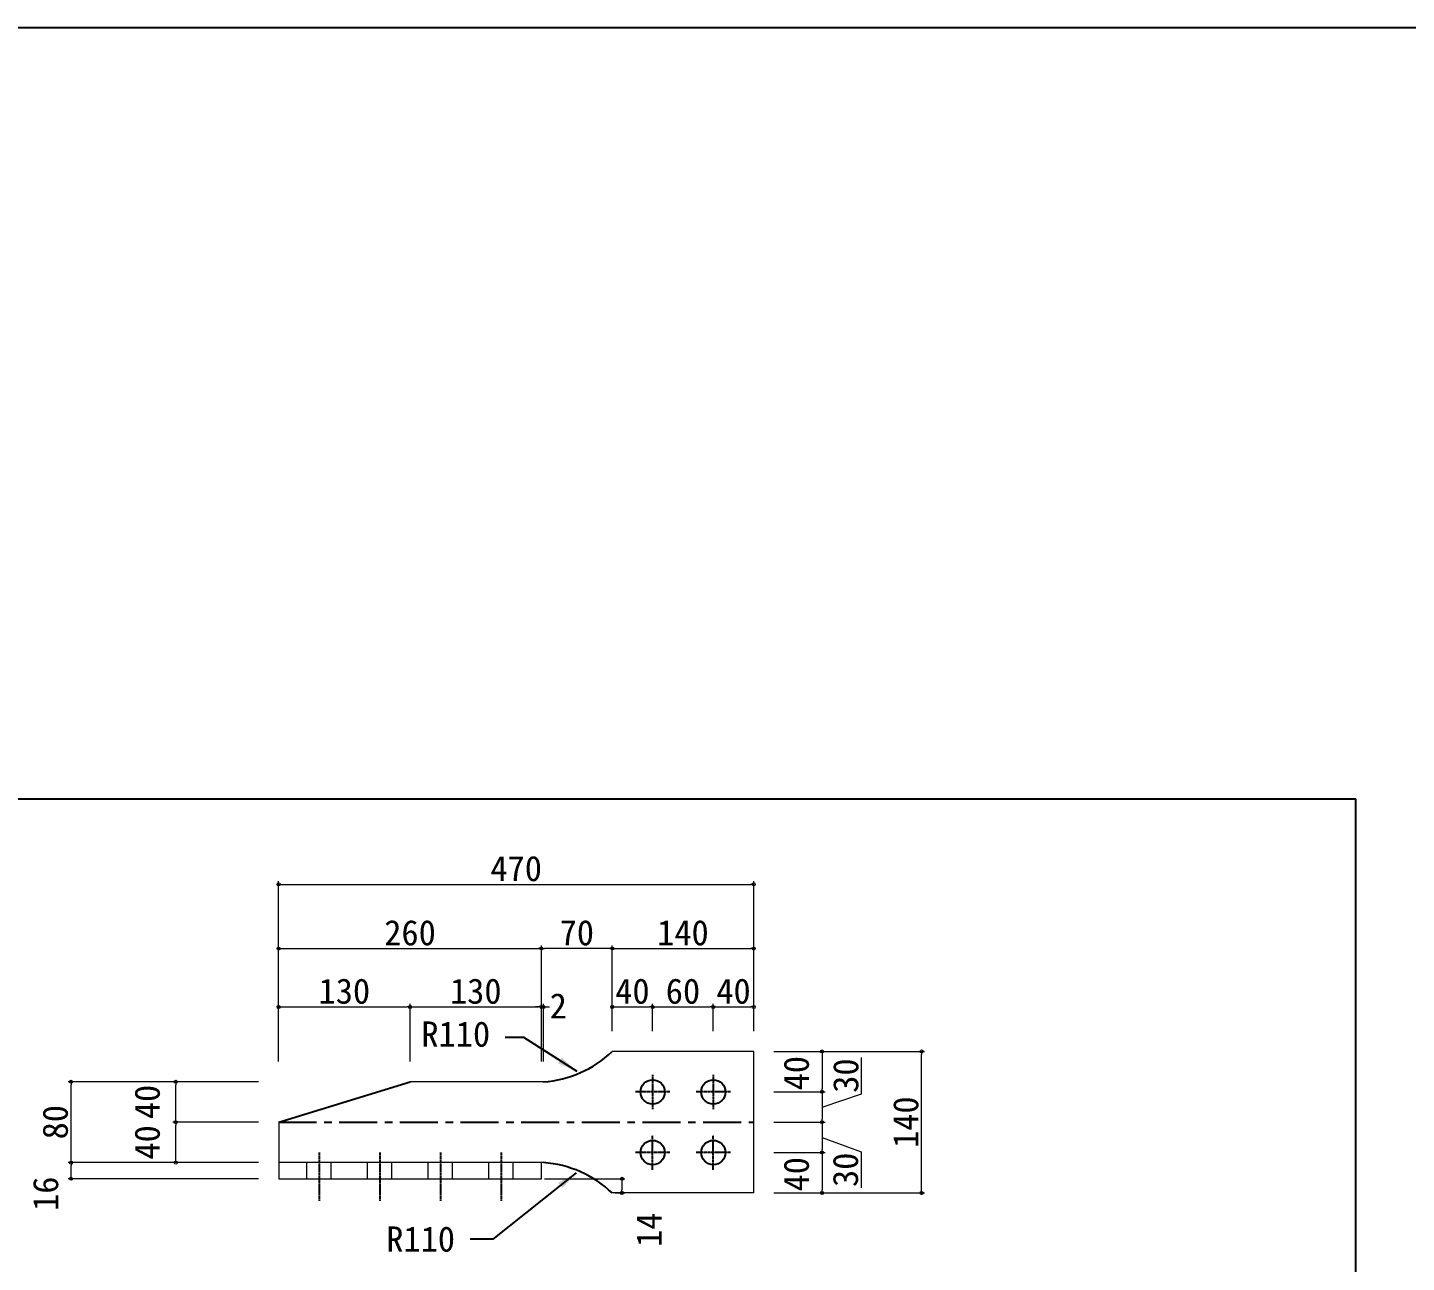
# Model space of a CAD drawing. Header units: millimetres. Extents: x 1755271 to 1764314, y -179109 to -173084.
# Drawn here: x 1756993 to 1758358, y -174381 to -173159 of the extents above; entities that cross this region are included whole.
import ezdxf

# ---------------------------------------------------------------- set-up
doc = ezdxf.new("R2010")
doc.units = ezdxf.units.MM
doc.header["$LTSCALE"] = 3
doc.linetypes.add('CENTER', pattern=[2, 1.25, -0.25, 0.25, -0.25])
doc.layers.get('DEFPOINTS').update_dxf_attribs({"color": 250})
doc.layers.add('01', color=7, linetype='Continuous')
doc.styles.get("Standard").update_dxf_attribs({"font": 'msgothic.ttc'})
doc.dimstyles.new('コピー ～ 一般寸法-小さめ', dxfattribs={"dimtxt": 25, "dimasz": 3, "dimexe": 3, "dimexo": 3, "dimgap": 3, "dimtad": 1, "dimtxsty": 'Standard', "dimblk": 'ORIGIN', "dimcen": 0, "dimclrd": 256, "dimclre": 256, "dimclrt": 256, "dimadec": 0, "dimazin": 0, "dimtfac": 1, "dimtmove": 1, "dimatfit": 2, "dimfxl": 1, "dimtolj": 2, "dimlwd": 5, "dimlwe": 5, "dimarcsym": 0})
doc.dimstyles.new('コピー(2) - Standard', dxfattribs={"dimtxt": 25, "dimasz": 20, "dimexe": 0.18, "dimexo": 0.0625, "dimgap": 15, "dimtad": 1, "dimdec": 0, "dimzin": 0, "dimdsep": 46, "dimtxsty": 'Standard', "dimblk": 'DOTSMALL', "dimcen": 0.09, "dimadec": 0, "dimazin": 0, "dimtfac": 1, "dimtdec": 0, "dimtofl": 0, "dimtmove": 0, "dimatfit": 3, "dimfxl": 1, "dimtolj": 1, "dimtzin": 0, "dimarcsym": 0})
doc.dimstyles.new('一般寸法-小さめ', dxfattribs={"dimtxt": 25, "dimasz": 3, "dimexe": 3, "dimexo": 3, "dimgap": 3, "dimtad": 1, "dimtxsty": 'Standard', "dimblk": 'ORIGIN', "dimcen": 0, "dimclrd": 256, "dimclre": 256, "dimclrt": 256, "dimadec": 0, "dimazin": 0, "dimtfac": 1, "dimtmove": 2, "dimatfit": 2, "dimfxl": 1, "dimtolj": 2, "dimlwd": 5, "dimlwe": 5, "dimarcsym": 0})

# ---------------------------------------------------------------- blocks, each defined once
blk = doc.blocks.new('_Origin')
at = {"color": 0, "linetype": 'ByBlock', "lineweight": -2}
blk.add_line((0, 0), (-1, 0), dxfattribs=at)
blk.add_circle((0, 0), 0.5, dxfattribs=at)
blk = doc.blocks.new('*D10')
at = {"layer": '01', "lineweight": 5}
for p, q in [((1757221.9, -174202.2), (1757033.5, -174202.2)), ((1757036.5, -174279.2), (1757036.5, -174205.2)), ((1757221.9, -174282.2), (1757033.5, -174282.2))]:
    blk.add_line(p, q, dxfattribs=at)
at = {"layer": 'DEFPOINTS', "color": 0}
for p in [(1757036.5, -174202.2), (1757241.9, -174202.2), (1757241.9, -174282.2)]:
    blk.add_point(p, dxfattribs=at)
at = {"layer": '01', "lineweight": 5, "xscale": 3, "yscale": 3, "zscale": 3}
for p, rotation in [((1757036.5, -174202.2), 90), ((1757036.5, -174282.2), 270)]:
    blk.add_blockref('_Origin', p, dxfattribs=dict(at, rotation=rotation))
at = {"layer": '01', "insert": (1757021, -174242.2), "char_height": 25, "attachment_point": 5, "rotation": 90}
blk.add_mtext('\\A2;80', dxfattribs=at)
blk = doc.blocks.new('*D127')
at = {"layer": '01', "lineweight": 5}
for p, q in [((1757221.9, -174282.2), (1757033.5, -174282.2)), ((1757036.5, -174295.2), (1757036.5, -174285.2)), ((1757221.9, -174298.2), (1757033.5, -174298.2))]:
    blk.add_line(p, q, dxfattribs=at)
at = {"layer": 'DEFPOINTS', "color": 0}
for p in [(1757036.5, -174282.2), (1757241.9, -174282.2), (1757241.9, -174298.2)]:
    blk.add_point(p, dxfattribs=at)
at = {"layer": '01', "lineweight": 5, "xscale": 3, "yscale": 3, "zscale": 3}
for p, rotation in [((1757036.5, -174282.2), 90), ((1757036.5, -174298.2), 270)]:
    blk.add_blockref('_Origin', p, dxfattribs=dict(at, rotation=rotation))
at = {"layer": '01', "insert": (1757011.5, -174313), "char_height": 25, "attachment_point": 5, "rotation": 90}
blk.add_mtext('\\A2;16', dxfattribs=at)
blk = doc.blocks.new('*D11')
at = {"layer": '01', "lineweight": 5}
for p, q in [((1757241.9, -174182.2), (1757241.9, -174067.4)), ((1757244.9, -174070.4), (1757498.9, -174070.4)), ((1757501.9, -174182.2), (1757501.9, -174067.4))]:
    blk.add_line(p, q, dxfattribs=at)
at = {"layer": 'DEFPOINTS', "color": 0}
for p in [(1757501.9, -174070.4), (1757241.9, -174202.2), (1757501.9, -174202.2)]:
    blk.add_point(p, dxfattribs=at)
at = {"layer": '01', "lineweight": 5, "xscale": 3, "yscale": 3, "zscale": 3, "rotation": 180}
blk.add_blockref('_Origin', (1757241.9, -174070.4), dxfattribs=at)
at = {"layer": '01', "lineweight": 5, "xscale": 3, "yscale": 3, "zscale": 3}
blk.add_blockref('_Origin', (1757501.9, -174070.4), dxfattribs=at)
at = {"layer": '01', "insert": (1757371.9, -174054.9), "char_height": 25, "attachment_point": 5}
blk.add_mtext('\\A2;260', dxfattribs=at)
blk = doc.blocks.new('*D12')
at = {"layer": '01', "lineweight": 5}
for p, q in [((1757501.9, -174182.2), (1757501.9, -174067.4)), ((1757568.9, -174070.4), (1757504.9, -174070.4)), ((1757571.9, -174152.2), (1757571.9, -174067.4))]:
    blk.add_line(p, q, dxfattribs=at)
at = {"layer": 'DEFPOINTS', "color": 0}
for p in [(1757501.9, -174070.4), (1757571.9, -174172.2), (1757501.9, -174202.2)]:
    blk.add_point(p, dxfattribs=at)
at = {"layer": '01', "lineweight": 5, "xscale": 3, "yscale": 3, "zscale": 3, "rotation": 180}
blk.add_blockref('_Origin', (1757501.9, -174070.4), dxfattribs=at)
at = {"layer": '01', "lineweight": 5, "xscale": 3, "yscale": 3, "zscale": 3}
blk.add_blockref('_Origin', (1757571.9, -174070.4), dxfattribs=at)
at = {"layer": '01', "insert": (1757536.9, -174054.9), "char_height": 25, "attachment_point": 5}
blk.add_mtext('\\A2;70', dxfattribs=at)
blk = doc.blocks.new('*D128')
at = {"layer": '01', "lineweight": 5}
for p, q in [((1757571.9, -174152.2), (1757571.9, -174067.4)), ((1757574.9, -174070.4), (1757708.9, -174070.4)), ((1757711.9, -174152.2), (1757711.9, -174067.4))]:
    blk.add_line(p, q, dxfattribs=at)
at = {"layer": 'DEFPOINTS', "color": 0}
for p in [(1757711.9, -174070.4), (1757571.9, -174172.2), (1757711.9, -174172.2)]:
    blk.add_point(p, dxfattribs=at)
at = {"layer": '01', "lineweight": 5, "xscale": 3, "yscale": 3, "zscale": 3, "rotation": 180}
blk.add_blockref('_Origin', (1757571.9, -174070.4), dxfattribs=at)
at = {"layer": '01', "lineweight": 5, "xscale": 3, "yscale": 3, "zscale": 3}
blk.add_blockref('_Origin', (1757711.9, -174070.4), dxfattribs=at)
at = {"layer": '01', "insert": (1757641.9, -174054.9), "char_height": 25, "attachment_point": 5}
blk.add_mtext('\\A2;140', dxfattribs=at)
blk = doc.blocks.new('*D131')
at = {"layer": '01', "lineweight": 5}
for p, q in [((1757221.9, -174242.2), (1757137.1, -174242.2)), ((1757140.1, -174279.2), (1757140.1, -174245.2)), ((1757221.9, -174282.2), (1757137.1, -174282.2))]:
    blk.add_line(p, q, dxfattribs=at)
at = {"layer": 'DEFPOINTS', "color": 0}
for p in [(1757140.1, -174242.2), (1757241.9, -174242.2), (1757241.9, -174282.2)]:
    blk.add_point(p, dxfattribs=at)
at = {"layer": '01', "lineweight": 5, "xscale": 3, "yscale": 3, "zscale": 3}
for p, rotation in [((1757140.1, -174242.2), 90), ((1757140.1, -174282.2), 270)]:
    blk.add_blockref('_Origin', p, dxfattribs=dict(at, rotation=rotation))
at = {"layer": '01', "insert": (1757112, -174262.2), "char_height": 25, "attachment_point": 5, "rotation": 90}
blk.add_mtext('\\A2;40', dxfattribs=at)
blk = doc.blocks.new('*D20')
at = {"layer": '01', "lineweight": 5}
for p, q in [((1757221.9, -174202.2), (1757137.1, -174202.2)), ((1757140.1, -174239.2), (1757140.1, -174205.2)), ((1757221.9, -174242.2), (1757137.1, -174242.2))]:
    blk.add_line(p, q, dxfattribs=at)
at = {"layer": 'DEFPOINTS', "color": 0}
for p in [(1757140.1, -174202.2), (1757241.9, -174202.2), (1757241.9, -174242.2)]:
    blk.add_point(p, dxfattribs=at)
at = {"layer": '01', "lineweight": 5, "xscale": 3, "yscale": 3, "zscale": 3}
for p, rotation in [((1757140.1, -174202.2), 90), ((1757140.1, -174242.2), 270)]:
    blk.add_blockref('_Origin', p, dxfattribs=dict(at, rotation=rotation))
at = {"layer": '01', "insert": (1757112, -174222.2), "char_height": 25, "attachment_point": 5, "rotation": 90}
blk.add_mtext('\\A2;40', dxfattribs=at)
blk = doc.blocks.new('*D132')
at = {"layer": '01', "lineweight": 5}
for p, q in [((1757504.9, -174298.2), (1757584.5, -174298.2)), ((1757581.5, -174301.2), (1757581.5, -174309.2)), ((1757574.9, -174312.2), (1757584.5, -174312.2))]:
    blk.add_line(p, q, dxfattribs=at)
at = {"layer": 'DEFPOINTS', "color": 0}
for p in [(1757501.9, -174298.2), (1757571.9, -174312.2), (1757581.5, -174312.2)]:
    blk.add_point(p, dxfattribs=at)
at = {"layer": '01', "lineweight": 5, "xscale": 3, "yscale": 3, "zscale": 3}
for p, rotation in [((1757581.5, -174298.2), 90), ((1757581.5, -174312.2), 270)]:
    blk.add_blockref('_Origin', p, dxfattribs=dict(at, rotation=rotation))
at = {"layer": '01', "insert": (1757608.3, -174348.7), "char_height": 25, "attachment_point": 5, "rotation": 90}
blk.add_mtext('\\A2;14', dxfattribs=at)
blk = doc.blocks.new('*D43')
at = {"layer": '01', "lineweight": 5}
for p, q in [((1757371.9, -174182.2), (1757371.9, -174125.2)), ((1757374.9, -174128.2), (1757498.9, -174128.2)), ((1757501.9, -174182.2), (1757501.9, -174125.2))]:
    blk.add_line(p, q, dxfattribs=at)
at = {"layer": 'DEFPOINTS', "color": 0}
for p in [(1757501.9, -174128.2), (1757371.9, -174202.2), (1757501.9, -174202.2)]:
    blk.add_point(p, dxfattribs=at)
at = {"layer": '01', "lineweight": 5, "xscale": 3, "yscale": 3, "zscale": 3, "rotation": 180}
blk.add_blockref('_Origin', (1757371.9, -174128.2), dxfattribs=at)
at = {"layer": '01', "lineweight": 5, "xscale": 3, "yscale": 3, "zscale": 3}
blk.add_blockref('_Origin', (1757501.9, -174128.2), dxfattribs=at)
at = {"layer": '01', "insert": (1757436.9, -174112.7), "char_height": 25, "attachment_point": 5}
blk.add_mtext('\\A2;130', dxfattribs=at)
blk = doc.blocks.new('*D65')
at = {"layer": '01', "lineweight": 5}
for p, q in [((1757241.9, -174182.2), (1757241.9, -174003.9)), ((1757244.9, -174006.9), (1757708.9, -174006.9)), ((1757711.9, -174152.2), (1757711.9, -174003.9))]:
    blk.add_line(p, q, dxfattribs=at)
at = {"layer": 'DEFPOINTS', "color": 0}
for p in [(1757711.9, -174006.9), (1757711.9, -174172.2), (1757241.9, -174202.2)]:
    blk.add_point(p, dxfattribs=at)
at = {"layer": '01', "lineweight": 5, "xscale": 3, "yscale": 3, "zscale": 3, "rotation": 180}
blk.add_blockref('_Origin', (1757241.9, -174006.9), dxfattribs=at)
at = {"layer": '01', "lineweight": 5, "xscale": 3, "yscale": 3, "zscale": 3}
blk.add_blockref('_Origin', (1757711.9, -174006.9), dxfattribs=at)
at = {"layer": '01', "insert": (1757476.9, -173991.4), "char_height": 25, "attachment_point": 5}
blk.add_mtext('\\A2;470', dxfattribs=at)
blk = doc.blocks.new('*D68')
at = {"layer": '01', "lineweight": 5}
for p, q in [((1757731.9, -174172.2), (1757881, -174172.2)), ((1757878, -174309.2), (1757878, -174175.2)), ((1757731.9, -174312.2), (1757881, -174312.2))]:
    blk.add_line(p, q, dxfattribs=at)
at = {"layer": 'DEFPOINTS', "color": 0}
for p in [(1757711.9, -174172.2), (1757878, -174172.2), (1757711.9, -174312.2)]:
    blk.add_point(p, dxfattribs=at)
at = {"layer": '01', "lineweight": 5, "xscale": 3, "yscale": 3, "zscale": 3}
for p, rotation in [((1757878, -174172.2), 90), ((1757878, -174312.2), 270)]:
    blk.add_blockref('_Origin', p, dxfattribs=dict(at, rotation=rotation))
at = {"layer": '01', "insert": (1757862.5, -174242.2), "char_height": 25, "attachment_point": 5, "rotation": 90}
blk.add_mtext('\\A2;140', dxfattribs=at)
blk = doc.blocks.new('*D69')
at = {"layer": '01', "lineweight": 5}
for p, q in [((1757731.9, -174172.2), (1757782.6, -174172.2)), ((1757779.6, -174175.2), (1757779.6, -174209.2)), ((1757731.9, -174212.2), (1757782.6, -174212.2))]:
    blk.add_line(p, q, dxfattribs=at)
at = {"layer": 'DEFPOINTS', "color": 0}
for p in [(1757711.9, -174172.2), (1757711.9, -174212.2), (1757779.6, -174212.2)]:
    blk.add_point(p, dxfattribs=at)
at = {"layer": '01', "lineweight": 5, "xscale": 3, "yscale": 3, "zscale": 3}
for p, rotation in [((1757779.6, -174172.2), 90), ((1757779.6, -174212.2), 270)]:
    blk.add_blockref('_Origin', p, dxfattribs=dict(at, rotation=rotation))
at = {"layer": '01', "insert": (1757754.2, -174193.7), "char_height": 25, "attachment_point": 5, "rotation": 90}
blk.add_mtext('\\A2;40', dxfattribs=at)
blk = doc.blocks.new('*D70')
at = {"layer": '01', "lineweight": 5}
for p, q in [((1757731.9, -174272.2), (1757782.6, -174272.2)), ((1757779.6, -174275.2), (1757779.6, -174309.2)), ((1757731.9, -174312.2), (1757782.6, -174312.2))]:
    blk.add_line(p, q, dxfattribs=at)
at = {"layer": 'DEFPOINTS', "color": 0}
for p in [(1757711.9, -174272.2), (1757711.9, -174312.2), (1757779.6, -174312.2)]:
    blk.add_point(p, dxfattribs=at)
at = {"layer": '01', "lineweight": 5, "xscale": 3, "yscale": 3, "zscale": 3}
for p, rotation in [((1757779.6, -174272.2), 90), ((1757779.6, -174312.2), 270)]:
    blk.add_blockref('_Origin', p, dxfattribs=dict(at, rotation=rotation))
at = {"layer": '01', "insert": (1757754.2, -174293.7), "char_height": 25, "attachment_point": 5, "rotation": 90}
blk.add_mtext('\\A2;40', dxfattribs=at)
blk = doc.blocks.new('*D71')
at = {"layer": '01', "lineweight": 5}
for p, q in [((1757241.9, -174182.2), (1757241.9, -174125.2)), ((1757244.9, -174128.2), (1757368.9, -174128.2)), ((1757371.9, -174182.2), (1757371.9, -174125.2))]:
    blk.add_line(p, q, dxfattribs=at)
at = {"layer": 'DEFPOINTS', "color": 0}
for p in [(1757371.9, -174128.2), (1757241.9, -174202.2), (1757371.9, -174202.2)]:
    blk.add_point(p, dxfattribs=at)
at = {"layer": '01', "lineweight": 5, "xscale": 3, "yscale": 3, "zscale": 3, "rotation": 180}
blk.add_blockref('_Origin', (1757241.9, -174128.2), dxfattribs=at)
at = {"layer": '01', "lineweight": 5, "xscale": 3, "yscale": 3, "zscale": 3}
blk.add_blockref('_Origin', (1757371.9, -174128.2), dxfattribs=at)
at = {"layer": '01', "insert": (1757306.9, -174112.7), "char_height": 25, "attachment_point": 5}
blk.add_mtext('\\A2;130', dxfattribs=at)
blk = doc.blocks.new('_DotSmall')
at = {"color": 0, "linetype": 'ByBlock', "const_width": 0.5}
blk.add_lwpolyline([(-0.0625, 0, 1), (0.0625, 0, 1)], format="xyb", close=True, dxfattribs=at)
blk = doc.blocks.new('*D72')
at = {"layer": '01', "lineweight": 5}
for p, q in [((1757571.9, -174152.2), (1757571.9, -174125.2)), ((1757574.9, -174128.2), (1757608.9, -174128.2)), ((1757611.9, -174152.2), (1757611.9, -174125.2))]:
    blk.add_line(p, q, dxfattribs=at)
at = {"layer": 'DEFPOINTS', "color": 0}
for p in [(1757611.9, -174128.2), (1757571.9, -174172.2), (1757611.9, -174172.2)]:
    blk.add_point(p, dxfattribs=at)
at = {"layer": '01', "lineweight": 5, "xscale": 3, "yscale": 3, "zscale": 3, "rotation": 180}
blk.add_blockref('_Origin', (1757571.9, -174128.2), dxfattribs=at)
at = {"layer": '01', "lineweight": 5, "xscale": 3, "yscale": 3, "zscale": 3}
blk.add_blockref('_Origin', (1757611.9, -174128.2), dxfattribs=at)
at = {"layer": '01', "insert": (1757591.9, -174112.7), "char_height": 25, "attachment_point": 5}
blk.add_mtext('\\A2;40', dxfattribs=at)
blk = doc.blocks.new('*D73')
at = {"layer": '01', "lineweight": 5}
for p, q in [((1757671.9, -174152.2), (1757671.9, -174125.2)), ((1757674.9, -174128.2), (1757708.9, -174128.2)), ((1757711.9, -174152.2), (1757711.9, -174125.2))]:
    blk.add_line(p, q, dxfattribs=at)
at = {"layer": 'DEFPOINTS', "color": 0}
for p in [(1757711.9, -174128.2), (1757671.9, -174172.2), (1757711.9, -174172.2)]:
    blk.add_point(p, dxfattribs=at)
at = {"layer": '01', "lineweight": 5, "xscale": 3, "yscale": 3, "zscale": 3, "rotation": 180}
blk.add_blockref('_Origin', (1757671.9, -174128.2), dxfattribs=at)
at = {"layer": '01', "lineweight": 5, "xscale": 3, "yscale": 3, "zscale": 3}
blk.add_blockref('_Origin', (1757711.9, -174128.2), dxfattribs=at)
at = {"layer": '01', "insert": (1757691.9, -174112.7), "char_height": 25, "attachment_point": 5}
blk.add_mtext('\\A2;40', dxfattribs=at)
blk = doc.blocks.new('*D74')
at = {"layer": '01', "lineweight": 5}
for p, q in [((1757611.9, -174152.2), (1757611.9, -174125.2)), ((1757614.9, -174128.2), (1757668.9, -174128.2)), ((1757671.9, -174152.2), (1757671.9, -174125.2))]:
    blk.add_line(p, q, dxfattribs=at)
at = {"layer": 'DEFPOINTS', "color": 0}
for p in [(1757671.9, -174128.2), (1757611.9, -174172.2), (1757671.9, -174172.2)]:
    blk.add_point(p, dxfattribs=at)
at = {"layer": '01', "lineweight": 5, "xscale": 3, "yscale": 3, "zscale": 3, "rotation": 180}
blk.add_blockref('_Origin', (1757611.9, -174128.2), dxfattribs=at)
at = {"layer": '01', "lineweight": 5, "xscale": 3, "yscale": 3, "zscale": 3}
blk.add_blockref('_Origin', (1757671.9, -174128.2), dxfattribs=at)
at = {"layer": '01', "insert": (1757641.9, -174112.7), "char_height": 25, "attachment_point": 5}
blk.add_mtext('\\A2;60', dxfattribs=at)
blk = doc.blocks.new('*D121')
at = {"layer": '01', "lineweight": 5}
for p, q in [((1757818.6, -174214), (1757818.6, -174178.2)), ((1757731.9, -174212.2), (1757782.6, -174212.2)), ((1757779.6, -174227.2), (1757818.6, -174214)), ((1757779.6, -174215.2), (1757779.6, -174239.2)), ((1757731.9, -174242.2), (1757782.6, -174242.2))]:
    blk.add_line(p, q, dxfattribs=at)
at = {"layer": 'DEFPOINTS', "color": 0}
for p in [(1757711.9, -174212.2), (1757711.9, -174242.2), (1757779.6, -174242.2)]:
    blk.add_point(p, dxfattribs=at)
at = {"layer": '01', "lineweight": 5, "xscale": 3, "yscale": 3, "zscale": 3}
for p, rotation in [((1757779.6, -174212.2), 90), ((1757779.6, -174242.2), 270)]:
    blk.add_blockref('_Origin', p, dxfattribs=dict(at, rotation=rotation))
at = {"layer": '01', "insert": (1757803.1, -174196.1), "char_height": 25, "attachment_point": 5, "rotation": 90}
blk.add_mtext('\\A2;30', dxfattribs=at)
blk = doc.blocks.new('*D122')
at = {"layer": '01', "lineweight": 5}
for p, q in [((1757731.9, -174242.2), (1757782.6, -174242.2)), ((1757779.6, -174245.2), (1757779.6, -174269.2)), ((1757779.6, -174257.2), (1757818.3, -174271.4)), ((1757731.9, -174272.2), (1757782.6, -174272.2)), ((1757818.3, -174271.4), (1757818.3, -174307.2))]:
    blk.add_line(p, q, dxfattribs=at)
at = {"layer": 'DEFPOINTS', "color": 0}
for p in [(1757711.9, -174242.2), (1757711.9, -174272.2), (1757779.6, -174272.2)]:
    blk.add_point(p, dxfattribs=at)
at = {"layer": '01', "lineweight": 5, "xscale": 3, "yscale": 3, "zscale": 3}
for p, rotation in [((1757779.6, -174242.2), 90), ((1757779.6, -174272.2), 270)]:
    blk.add_blockref('_Origin', p, dxfattribs=dict(at, rotation=rotation))
at = {"layer": '01', "insert": (1757802.8, -174289.3), "char_height": 25, "attachment_point": 5, "rotation": 90}
blk.add_mtext('\\A2;30', dxfattribs=at)
blk = doc.blocks.new('*D154')
at = {"layer": '01', "lineweight": 5}
for p, q in [((1757498.9, -174128.2), (1757495.9, -174128.2)), ((1757501.9, -174182.2), (1757501.9, -174125.2)), ((1757501.9, -174128.2), (1757503.9, -174128.2)), ((1757503.9, -174182.2), (1757503.9, -174125.2)), ((1757506.9, -174128.2), (1757509.9, -174128.2))]:
    blk.add_line(p, q, dxfattribs=at)
at = {"layer": 'DEFPOINTS', "color": 0}
for p in [(1757503.9, -174128.2), (1757501.9, -174202.2), (1757503.9, -174202.2)]:
    blk.add_point(p, dxfattribs=at)
at = {"layer": '01', "lineweight": 5, "xscale": 3, "yscale": 3, "zscale": 3}
blk.add_blockref('_Origin', (1757501.9, -174128.2), dxfattribs=at)
at = {"layer": '01', "lineweight": 5, "xscale": 3, "yscale": 3, "zscale": 3, "rotation": 180}
blk.add_blockref('_Origin', (1757503.9, -174128.2), dxfattribs=at)
at = {"layer": '01', "insert": (1757518.5, -174127.1), "char_height": 25, "attachment_point": 5}
blk.add_mtext('\\A2;2', dxfattribs=at)

msp = doc.modelspace()

# ---------------------------------------------------------------- linework, layer by layer
at = {"layer": '01', "color": 7, "lineweight": 18}
for p, q in [((1757711.924, -174172.225), (1757571.924, -174172.225)), ((1757711.924, -174312.225), (1757711.924, -174172.225)), ((1757503.924, -174202.225), (1757371.924, -174202.225)), ((1757241.924, -174242.225), (1757241.924, -174282.225)), ((1757241.924, -174282.225), (1757241.924, -174298.225)), ((1757503.924, -174282.225), (1757241.924, -174282.225)), ((1757269.924, -174298.225), (1757269.924, -174282.225)), ((1757293.924, -174298.225), (1757293.924, -174282.225)), ((1757329.924, -174298.225), (1757329.924, -174282.225)), ((1757353.924, -174298.225), (1757353.924, -174282.225)), ((1757389.924, -174298.225), (1757389.924, -174282.225)), ((1757413.924, -174298.225), (1757413.924, -174282.225)), ((1757449.924, -174298.225), (1757449.924, -174282.225)), ((1757473.924, -174298.225), (1757473.924, -174282.225)), ((1757501.924, -174298.225), (1757501.924, -174282.225)), ((1757241.924, -174298.225), (1757501.924, -174298.225)), ((1757711.924, -174312.225), (1757571.924, -174312.225))]:
    msp.add_line(p, q, dxfattribs=at)
at = {"layer": '01', "color": 7, "linetype": 'CENTER', "ltscale": 0.3}
for p, q in [((1757611.924, -174195.225), (1757611.924, -174229.225)), ((1757671.924, -174195.225), (1757671.924, -174229.225)), ((1757628.924, -174212.225), (1757594.924, -174212.225)), ((1757688.924, -174212.225), (1757654.924, -174212.225)), ((1757611.924, -174289.225), (1757611.924, -174255.225)), ((1757671.924, -174289.225), (1757671.924, -174255.225)), ((1757281.924, -174272.225), (1757281.924, -174320.225)), ((1757341.924, -174272.225), (1757341.924, -174320.225)), ((1757401.924, -174272.225), (1757401.924, -174320.225)), ((1757461.924, -174272.225), (1757461.924, -174320.225)), ((1757628.924, -174272.225), (1757594.924, -174272.225)), ((1757688.924, -174272.225), (1757654.924, -174272.225))]:
    msp.add_line(p, q, dxfattribs=at)
at = {"layer": '01', "color": 7}
msp.add_line((1757241.924, -174242.225), (1757371.924, -174202.225), dxfattribs=at)
at = {"layer": '01', "color": 7, "linetype": 'CENTER', "ltscale": 10}
msp.add_line((1757241.924, -174242.225), (1757711.924, -174242.225), dxfattribs=at)
at = {"layer": '01', "color": 7, "ltscale": 2}
msp.add_lwpolyline([(1755270.507, -173159.27), (1764314.271, -173159.27), (1764314.271, -179109.225), (1755270.507, -179109.225)], close=True, dxfattribs=at)
at = {"layer": '01', "color": 7}
for points in [[(1756157.648, -173922.181), (1758307.648, -173922.181)], [(1758307.648, -177922.181), (1758307.648, -173922.181)]]:
    msp.add_lwpolyline(points, dxfattribs=at)
for centre in [(1757611.924, -174212.225), (1757671.924, -174212.225), (1757611.924, -174272.225), (1757671.924, -174272.225)]:
    msp.add_circle(centre, 12, dxfattribs=at)
at = {"layer": '01', "color": 7, "ltscale": 2}
for centre, start, end in [((1757496.134, -174092.501), 274.060941, 313.550946), ((1757496.134, -174391.948), 46.449054, 85.939059)]:
    msp.add_arc(centre, 110, start, end, dxfattribs=at)

# ---------------------------------------------------------------- texts
at = {"layer": '01', "color": 7, "char_height": 25, "width": 98.97993}
for s, insert, attachment_point in [('\\A1;R110', (1757451.143, -174167.899), 9), ('R110', (1757416.384, -174345.297), 3)]:
    msp.add_mtext(s, dxfattribs=dict(at, insert=insert, attachment_point=attachment_point))

# ---------------------------------------------------------------- dimensions: what is measured, and where the dimension line sits
at = {"layer": '01', "color": 7}
for base, p1, p2, picture, middle in [((1757711.924, -174006.93), (1757241.924, -174202.225), (1757711.924, -174172.225), '*D65', (1757476.924, -173991.43)), ((1757501.924, -174070.43), (1757241.924, -174202.225), (1757501.924, -174202.225), '*D11', (1757371.924, -174054.93)), ((1757501.924, -174070.43), (1757571.924, -174172.225), (1757501.924, -174202.225), '*D12', (1757536.924, -174054.93)), ((1757711.924, -174070.43), (1757571.924, -174172.225), (1757711.924, -174172.225), '*D128', (1757641.924, -174054.93)), ((1757371.924, -174128.202), (1757241.924, -174202.225), (1757371.924, -174202.225), '*D71', (1757306.924, -174112.702)), ((1757501.924, -174128.202), (1757371.924, -174202.225), (1757501.924, -174202.225), '*D43', (1757436.924, -174112.702)), ((1757611.924, -174128.202), (1757571.924, -174172.225), (1757611.924, -174172.225), '*D72', (1757591.924, -174112.702)), ((1757671.924, -174128.202), (1757611.924, -174172.225), (1757671.924, -174172.225), '*D74', (1757641.924, -174112.702)), ((1757711.924, -174128.202), (1757671.924, -174172.225), (1757711.924, -174172.225), '*D73', (1757691.924, -174112.702))]:
    dim = msp.add_linear_dim(base=base, p1=p1, p2=p2, dimstyle='一般寸法-小さめ', override={"dimexo": 20}, dxfattribs=at)
    dim.commit()
    dim.dimension.update_dxf_attribs({"geometry": picture, "text_midpoint": middle})
dim = msp.add_linear_dim(base=(1757503.924, -174128.202), p1=(1757501.924, -174202.225), p2=(1757503.924, -174202.225), dimstyle='一般寸法-小さめ', override={"dimexo": 20}, dxfattribs=at)
dim.commit()
dim.dimension.update_dxf_attribs({"geometry": '*D154', "text_midpoint": (1757518.492, -174127.124), "dimtype": 160})
for base, p1, p2, picture, middle in [((1757878.044, -174172.225), (1757711.924, -174312.225), (1757711.924, -174172.225), '*D68', (1757862.544, -174242.225)), ((1757036.496, -174202.225), (1757241.924, -174282.225), (1757241.924, -174202.225), '*D10', (1757020.996, -174242.225))]:
    dim = msp.add_linear_dim(base=base, p1=p1, p2=p2, angle=270, dimstyle='一般寸法-小さめ', override={"dimexo": 20}, dxfattribs=at)
    dim.commit()
    dim.dimension.update_dxf_attribs({"geometry": picture, "text_midpoint": middle})
for base, p1, p2, angle, dimstyle, picture, middle in [((1757779.577, -174212.225), (1757711.924, -174172.225), (1757711.924, -174212.225), 90, '一般寸法-小さめ', '*D69', (1757754.171, -174193.725)), ((1757779.577, -174242.225), (1757711.924, -174212.225), (1757711.924, -174242.225), 90, 'コピー ～ 一般寸法-小さめ', '*D121', (1757818.649, -174211.02)), ((1757140.116, -174202.225), (1757241.924, -174242.225), (1757241.924, -174202.225), 270, '一般寸法-小さめ', '*D20', (1757111.961, -174222.225)), ((1757140.116, -174242.225), (1757241.924, -174282.225), (1757241.924, -174242.225), 270, '一般寸法-小さめ', '*D131', (1757111.961, -174262.225)), ((1757779.577, -174272.225), (1757711.924, -174242.225), (1757711.924, -174272.225), 90, 'コピー ～ 一般寸法-小さめ', '*D122', (1757818.317, -174274.427)), ((1757036.496, -174282.225), (1757241.924, -174298.225), (1757241.924, -174282.225), 270, '一般寸法-小さめ', '*D127', (1757011.496, -174312.98)), ((1757779.577, -174312.225), (1757711.924, -174272.225), (1757711.924, -174312.225), 90, '一般寸法-小さめ', '*D70', (1757754.171, -174293.725))]:
    dim = msp.add_linear_dim(base=base, p1=p1, p2=p2, angle=angle, dimstyle=dimstyle, override={"dimexo": 20}, dxfattribs=at)
    dim.commit()
    dim.dimension.update_dxf_attribs({"geometry": picture, "text_midpoint": middle, "dimtype": 160})
dim = msp.add_linear_dim(base=(1757581.55, -174312.225), p1=(1757501.924, -174298.225), p2=(1757571.924, -174312.225), angle=90, dimstyle='一般寸法-小さめ', dxfattribs=at)
dim.commit()
dim.dimension.update_dxf_attribs({"geometry": '*D132', "text_midpoint": (1757608.291, -174348.654), "dimtype": 160})

# ---------------------------------------------------------------- leaders
at = {"layer": '01', "color": 7, "annotation_type": 0, "has_hookline": 1, "hookline_direction": 1, "text_width": 62.2}
for points in [[(1757537.083, -174191.962), (1757484.417, -174158.373), (1757466.143, -174158.373)], [(1757536.26, -174292.287), (1757453.777, -174357.797), (1757431.384, -174357.797)]]:
    msp.add_leader(points, dimstyle='コピー(2) - Standard', override={"dimgap": 15, "dimtad": 0}, dxfattribs=at)

doc.saveas('drawing.dxf')
